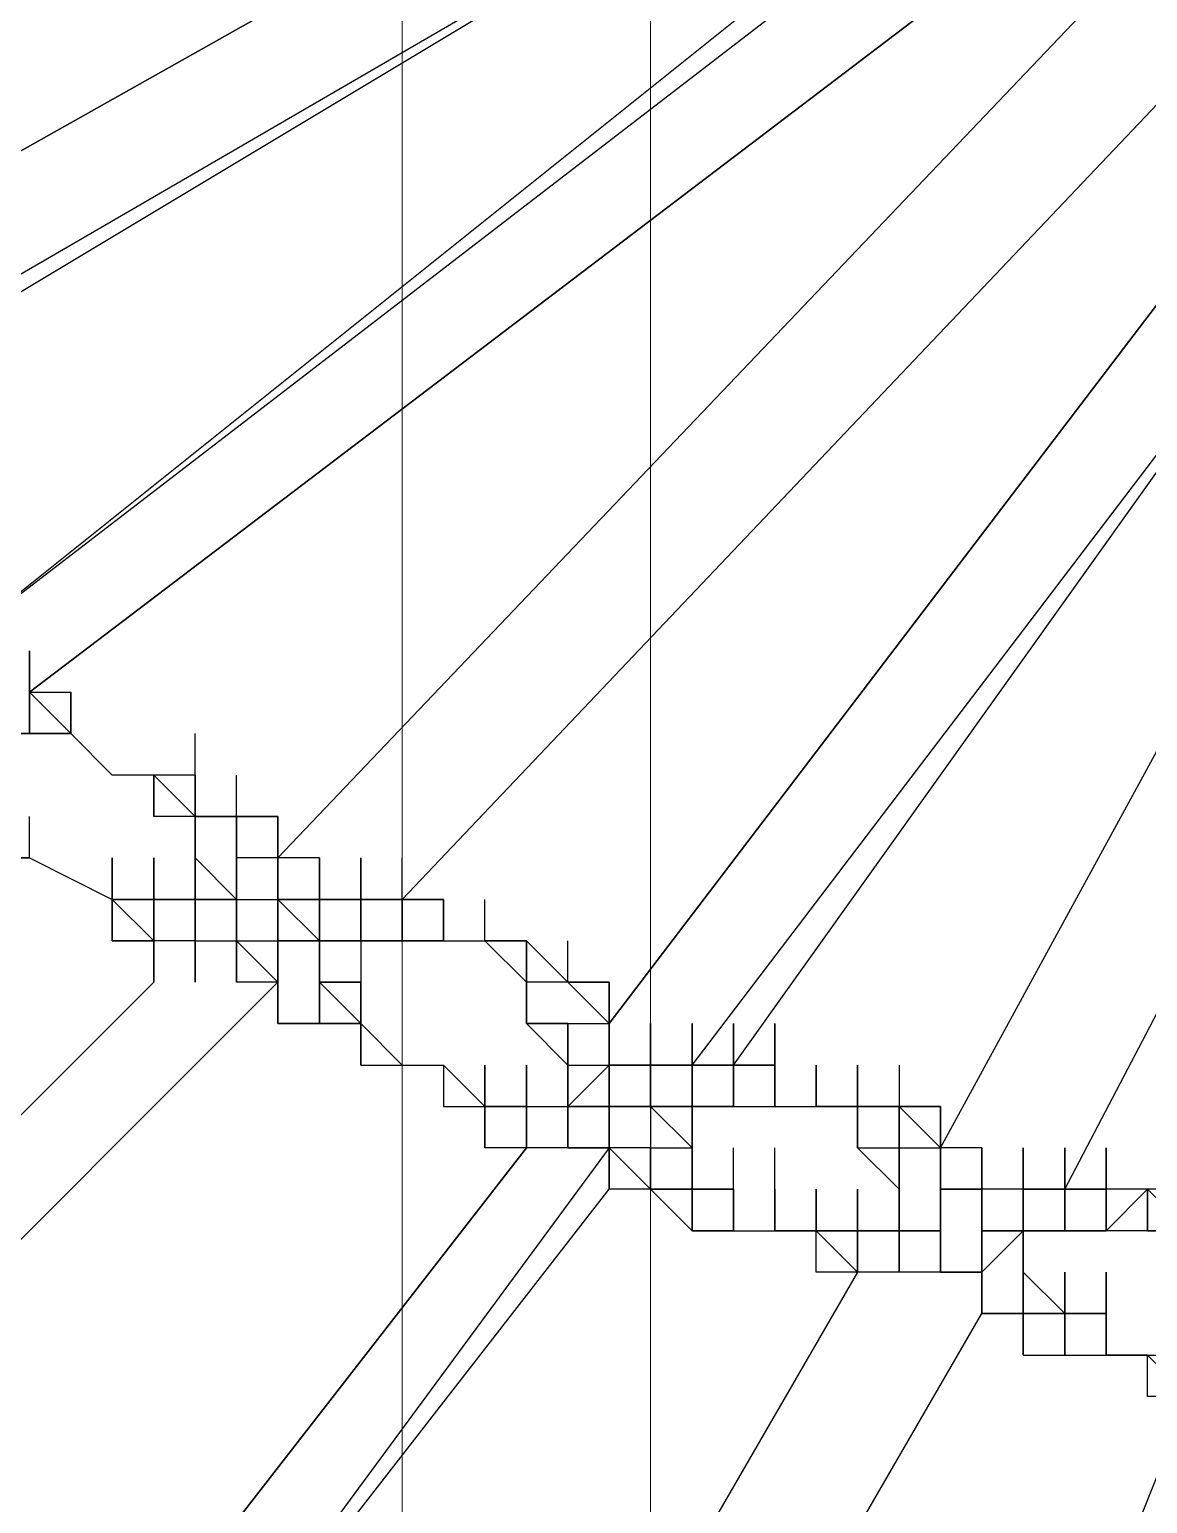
# Model space of a CAD drawing. Header units: inches. Extents: x 3324238 to 135265466, y -1036581 to 20094598.
# Drawn here: x 3353767.472 to 3353769.647, y -519273.956 to -519271.089 of the extents above; entities that cross this region are included whole.
import ezdxf

# ---------------------------------------------------------------- set-up
doc = ezdxf.new("R2010")
doc.units = ezdxf.units.IN
doc.header["$MEASUREMENT"] = 0
doc.layers.add('PDF_Geometry', color=7, linetype='Continuous')

msp = doc.modelspace()

# ---------------------------------------------------------------- linework, layer by layer
at = {"layer": 'PDF_Geometry', "color": 32, "lineweight": 13, "true_color": 0xdd6e00}
msp.add_lwpolyline([(3353774.1591, -519269.1555, 0.996627), (3353768.1968, -519269.1555), (3353768.1968, -519332.0817)], format="xyb", dxfattribs=at)
msp.add_lwpolyline([(3353768.6802, -519269.1555), (3353768.6802, -519332.0817)], dxfattribs=at)
at = {"layer": 'PDF_Geometry', "lineweight": 25}
for points in [[(3353766.8271, -519272.056), (3353766.8271, -519271.9755), (3353769.2443, -519270.5252), (3353769.2443, -519270.4446), (3353769.2443, -519270.5252), (3353769.2443, -519270.4446), (3353769.2443, -519270.5252), (3353769.2443, -519270.4446), (3353769.1637, -519270.4446), (3353769.1637, -519270.364), (3353769.1637, -519270.2835), (3353769.1637, -519270.364), (3353769.1637, -519270.2835), (3353769.1637, -519270.364), (3353769.1637, -519270.2835), (3353769.1637, -519270.2029), (3353769.1637, -519270.2835), (3353769.1637, -519270.2029), (3353769.1637, -519270.2835), (3353769.1637, -519270.364), (3353769.1637, -519270.2835), (3353769.1637, -519270.2029)], [(3353769.1637, -519270.364), (3353766.5854, -519271.8143)], [(3353766.5854, -519271.8143), (3353769.1637, -519270.364)], [(3353766.7465, -519271.9755), (3353769.2442, -519270.5252)], [(3353769.4054, -519270.6863), (3353767.3105, -519272.2977), (3353767.23, -519272.2977), (3353767.23, -519272.3783), (3353767.23, -519272.4589), (3353767.23, -519272.5395)], [(3353767.3105, -519272.5395), (3353767.3105, -519272.4589), (3353767.3105, -519272.3783), (3353767.3105, -519272.2977), (3353769.3248, -519270.6863)], [(3353769.486, -519270.7669), (3353769.486, -519270.8475), (3353767.4717, -519272.3783), (3353767.4717, -519272.2977), (3353767.4717, -519272.3783), (3353767.4717, -519272.4589), (3353767.5522, -519272.4589), (3353767.5522, -519272.3783), (3353767.5522, -519272.4589)], [(3353767.4717, -519272.3783), (3353767.4717, -519272.4589), (3353767.4717, -519272.3783), (3353769.486, -519270.8475)], [(3353767.9551, -519272.62), (3353767.9551, -519272.7006), (3353767.9551, -519272.7812), (3353767.9551, -519272.7006), (3353767.9551, -519272.7812), (3353767.9551, -519272.7006), (3353767.9551, -519272.7812), (3353767.9551, -519272.7006), (3353767.9551, -519272.62), (3353767.9551, -519272.7006), (3353767.9551, -519272.62), (3353767.9551, -519272.7006), (3353767.9551, -519272.62), (3353767.9551, -519272.7006), (3353769.5665, -519271.0086)], [(3353769.5665, -519271.0086), (3353767.9551, -519272.7006)], [(3353767.8745, -519272.7006), (3353767.8745, -519272.7812), (3353767.8745, -519272.8617), (3353767.8745, -519272.7812), (3353767.8745, -519272.8617), (3353767.9551, -519272.8617), (3353768.0357, -519272.8617), (3353768.1162, -519272.8617), (3353768.1968, -519272.8617), (3353768.1968, -519272.7812), (3353768.1968, -519272.8617), (3353768.1968, -519272.7812), (3353769.7277, -519271.1698), (3353768.1968, -519272.7812), (3353768.1968, -519272.8617), (3353768.1968, -519272.7812), (3353768.1968, -519272.8617), (3353768.1162, -519272.8617), (3353768.1162, -519272.9423), (3353768.1162, -519273.0229), (3353768.1162, -519273.1035), (3353768.1968, -519273.1035), (3353768.2774, -519273.1035), (3353768.358, -519273.184), (3353768.4385, -519273.184)], [(3353769.8888, -519271.3309), (3353768.5997, -519273.0229), (3353768.5997, -519272.9423), (3353768.5997, -519273.0229), (3353768.5997, -519272.9423), (3353768.5997, -519273.0229), (3353768.5997, -519273.1035), (3353768.5997, -519273.184), (3353768.5997, -519273.2646), (3353768.5997, -519273.3452), (3353768.5997, -519273.2646), (3353768.5997, -519273.184), (3353768.5191, -519273.184), (3353768.5997, -519273.1035), (3353768.5997, -519273.0229), (3353768.5191, -519272.9423), (3353768.5191, -519272.8617)], [(3353768.5997, -519273.0229), (3353769.8888, -519271.3309)], [(3353769.2443, -519273.4258), (3353769.2443, -519273.3452), (3353769.2443, -519273.2646), (3353769.2443, -519273.184), (3353769.2443, -519273.2646), (3353770.2111, -519271.492), (3353770.2111, -519271.4115), (3353770.2111, -519271.3309), (3353770.2917, -519271.3309), (3353770.2917, -519271.4115), (3353770.2917, -519271.492), (3353770.2917, -519271.4115), (3353770.2111, -519271.4115), (3353770.2917, -519271.4115), (3353770.2917, -519271.492), (3353770.2917, -519271.4115), (3353770.2917, -519271.492), (3353770.2917, -519271.4115), (3353770.2917, -519271.492), (3353770.2917, -519271.5726)], [(3353768.5191, -519273.184), (3353768.5191, -519273.2646), (3353768.5191, -519273.184), (3353768.5997, -519273.184), (3353768.5997, -519273.2646), (3353768.5997, -519273.184), (3353768.5997, -519273.1035), (3353768.6802, -519273.1035), (3353768.6802, -519273.0229), (3353768.6802, -519273.1035), (3353768.6802, -519273.0229), (3353768.6802, -519273.1035), (3353768.6802, -519273.184), (3353768.6802, -519273.2646), (3353768.6802, -519273.3452), (3353768.7608, -519273.4258), (3353768.7608, -519273.3452), (3353768.7608, -519273.2646), (3353768.7608, -519273.3452), (3353768.7608, -519273.2646), (3353768.7608, -519273.3452), (3353768.7608, -519273.2646), (3353768.7608, -519273.3452), (3353768.7608, -519273.2646), (3353768.7608, -519273.3452), (3353768.7608, -519273.2646), (3353768.7608, -519273.3452), (3353768.7608, -519273.4258), (3353768.7608, -519273.3452), (3353768.7608, -519273.2646), (3353768.7608, -519273.184), (3353768.8414, -519273.184), (3353768.8414, -519273.1035), (3353770.05, -519271.4115)], [(3353768.8414, -519273.0229), (3353768.8414, -519273.1035), (3353768.8414, -519273.0229), (3353768.8414, -519273.1035), (3353768.8414, -519273.0229), (3353768.8414, -519273.1035), (3353768.7608, -519273.1035), (3353768.7608, -519273.0229), (3353768.7608, -519273.1035), (3353768.7608, -519273.0229), (3353768.7608, -519273.1035), (3353768.7608, -519273.0229), (3353768.7608, -519273.1035), (3353768.7608, -519273.0229), (3353768.7608, -519273.1035), (3353768.7608, -519273.0229), (3353768.7608, -519273.1035), (3353768.7608, -519273.0229), (3353768.7608, -519273.1035), (3353768.7608, -519273.0229), (3353768.7608, -519273.1035), (3353770.05, -519271.4115)], [(3353769.486, -519273.3452), (3353770.3723, -519271.6532)], [(3353767.3105, -519272.4589), (3353767.3105, -519272.5395), (3353767.23, -519272.5395), (3353767.23, -519272.62), (3353767.3105, -519272.62), (3353767.3105, -519272.5395), (3353767.3105, -519272.4589), (3353767.3911, -519272.4589), (3353767.3911, -519272.3783), (3353767.3911, -519272.4589), (3353767.4717, -519272.4589), (3353767.3911, -519272.4589), (3353767.4717, -519272.4589), (3353767.5522, -519272.4589), (3353767.4717, -519272.4589), (3353767.4717, -519272.3783), (3353767.4717, -519272.2977)], [(3353767.7134, -519272.7812), (3353767.7134, -519272.7006), (3353767.7134, -519272.7812), (3353767.7134, -519272.7006), (3353767.7134, -519272.7812), (3353767.794, -519272.7812), (3353767.7134, -519272.7812), (3353767.6328, -519272.7812), (3353767.7134, -519272.7812), (3353767.794, -519272.7812), (3353767.794, -519272.7006), (3353767.794, -519272.62), (3353767.794, -519272.5395), (3353767.7134, -519272.5395), (3353767.6328, -519272.5395), (3353767.5522, -519272.4589), (3353767.5522, -519272.3783), (3353767.5522, -519272.4589), (3353767.5522, -519272.3783), (3353767.5522, -519272.4589), (3353767.4717, -519272.3783), (3353767.5522, -519272.3783), (3353767.5522, -519272.4589), (3353767.5522, -519272.3783)], [(3353767.4717, -519272.3783), (3353767.4717, -519272.4589), (3353767.4717, -519272.3783)], [(3353767.5522, -519272.4589), (3353767.5522, -519272.3783)], [(3353767.5523, -519272.4589), (3353767.5523, -519272.3783)], [(3353767.5523, -519272.4589), (3353767.5523, -519272.3783)], [(3353767.794, -519272.62), (3353767.794, -519272.7006), (3353767.794, -519272.62), (3353767.794, -519272.5395), (3353767.794, -519272.4589)], [(3353767.7134, -519272.5395), (3353767.6328, -519272.5395)], [(3353767.794, -519272.5395), (3353767.794, -519272.62), (3353767.794, -519272.7006), (3353767.794, -519272.62), (3353767.794, -519272.5395), (3353767.794, -519272.62), (3353767.8745, -519272.62), (3353767.8745, -519272.5395)], [(3353767.4717, -519272.7006), (3353767.4717, -519272.62)], [(3353767.8745, -519272.8617), (3353767.8745, -519272.7812), (3353767.8745, -519272.7006), (3353767.8745, -519272.7812), (3353767.8745, -519272.7006), (3353767.8745, -519272.7812), (3353767.8745, -519272.8617), (3353767.8745, -519272.7812), (3353767.8745, -519272.7006), (3353767.8745, -519272.7812), (3353767.8745, -519272.8617), (3353767.8745, -519272.9423), (3353767.8745, -519272.8617), (3353767.8745, -519272.7812), (3353767.8745, -519272.8617), (3353767.8745, -519272.7812), (3353767.9551, -519272.7812), (3353767.9551, -519272.7006), (3353767.9551, -519272.62), (3353767.9551, -519272.7006), (3353767.8745, -519272.7006), (3353767.8745, -519272.7812), (3353767.794, -519272.7812), (3353767.794, -519272.7006)], [(3353767.794, -519272.7006), (3353767.794, -519272.62)], [(3353767.9551, -519272.62), (3353767.8745, -519272.62), (3353767.9551, -519272.62)], [(3353767.9551, -519272.7006), (3353767.9551, -519272.62)], [(3353767.9551, -519272.62), (3353767.9551, -519272.7006), (3353767.9551, -519272.7812), (3353767.9551, -519272.7006), (3353767.9551, -519272.7812), (3353768.0357, -519272.7812), (3353768.0357, -519272.8617), (3353768.0357, -519272.7812), (3353768.0357, -519272.8617), (3353768.0357, -519272.7812), (3353768.0357, -519272.7006), (3353768.0357, -519272.7812), (3353768.0357, -519272.8617), (3353767.9551, -519272.7812), (3353768.0357, -519272.7812), (3353768.0357, -519272.8617), (3353768.0357, -519272.7812), (3353768.0357, -519272.8617)], [(3353767.9551, -519272.7006), (3353767.9551, -519272.62)], [(3353767.9551, -519272.7006), (3353767.9551, -519272.62)], [(3353767.9551, -519272.7006), (3353767.9551, -519272.62)], [(3353767.9551, -519272.7006), (3353767.9551, -519272.62)], [(3353767.4717, -519272.7006), (3353767.6328, -519272.7812)], [(3353768.1162, -519273.1035), (3353768.1162, -519273.0229), (3353768.1162, -519273.1035), (3353768.1162, -519273.0229), (3353768.1162, -519272.9423), (3353768.1162, -519273.0229), (3353768.1162, -519272.9423), (3353768.1162, -519273.0229), (3353768.1162, -519272.9423), (3353768.1162, -519273.0229), (3353768.1162, -519272.9423), (3353768.1162, -519273.0229), (3353768.0357, -519273.0229), (3353767.9551, -519273.0229), (3353767.9551, -519272.9423), (3353767.9551, -519272.8617), (3353767.9551, -519272.9423), (3353767.8745, -519272.8617), (3353767.9551, -519272.8617), (3353767.9551, -519272.9423), (3353767.8745, -519272.9423), (3353767.8745, -519272.8617), (3353767.8745, -519272.7812), (3353767.8745, -519272.7006), (3353767.8745, -519272.7812), (3353767.8745, -519272.7006), (3353767.8745, -519272.7812), (3353767.8745, -519272.7006), (3353767.8745, -519272.7812), (3353767.8745, -519272.7006), (3353767.8745, -519272.7812), (3353767.794, -519272.7812), (3353767.794, -519272.8617), (3353767.7134, -519272.8617), (3353767.7134, -519272.9423), (3353767.7134, -519272.8617), (3353767.7134, -519272.7812), (3353767.7134, -519272.8617)], [(3353767.7134, -519272.7812), (3353767.7134, -519272.7006)], [(3353767.794, -519272.7812), (3353767.794, -519272.7006)], [(3353768.1162, -519272.7812), (3353768.1162, -519272.8617), (3353768.0357, -519272.8617), (3353768.0357, -519272.7812), (3353768.0357, -519272.8617), (3353768.0357, -519272.7812), (3353768.0357, -519272.7006), (3353768.0357, -519272.7812), (3353768.1162, -519272.7812), (3353768.0357, -519272.7812), (3353768.0357, -519272.8617), (3353768.0357, -519272.7812), (3353768.0357, -519272.7006), (3353768.0357, -519272.7812), (3353767.9551, -519272.7812), (3353767.9551, -519272.8617), (3353767.9551, -519272.9423), (3353767.9551, -519272.8617), (3353767.9551, -519272.7812), (3353767.9551, -519272.7006), (3353767.8745, -519272.7006), (3353767.8745, -519272.7812), (3353767.794, -519272.7006), (3353767.8745, -519272.7812), (3353767.794, -519272.7006), (3353767.794, -519272.7812)], [(3353767.794, -519272.8617), (3353767.8745, -519272.8617), (3353767.8745, -519272.7812), (3353767.8745, -519272.8617), (3353767.8745, -519272.7812), (3353767.8745, -519272.7006), (3353767.8745, -519272.7812), (3353767.8745, -519272.7006)], [(3353767.8745, -519272.8617), (3353767.8745, -519272.7812), (3353767.8745, -519272.7006)], [(3353767.8745, -519272.7812), (3353767.8745, -519272.7006)], [(3353767.8745, -519272.7812), (3353767.8745, -519272.7006)], [(3353767.8746, -519272.7812), (3353767.8746, -519272.7006)], [(3353767.8746, -519272.7812), (3353767.8746, -519272.7006)], [(3353768.0357, -519272.7006), (3353767.9551, -519272.7006)], [(3353767.9551, -519272.8617), (3353767.9551, -519272.7812), (3353767.9551, -519272.7006)], [(3353767.9551, -519272.7006), (3353767.9551, -519272.7812)], [(3353767.9551, -519272.7812), (3353767.9551, -519272.7006)], [(3353767.9551, -519272.7812), (3353767.9551, -519272.7006)], [(3353767.9551, -519272.7812), (3353767.9551, -519272.7006)], [(3353767.9551, -519272.7812), (3353767.9551, -519272.7006)], [(3353768.1162, -519272.7812), (3353768.1162, -519272.7006)], [(3353768.1162, -519272.7812), (3353768.1162, -519272.7006)], [(3353768.1162, -519272.7812), (3353768.1162, -519272.7006)], [(3353768.1162, -519272.7812), (3353768.1162, -519272.7006)], [(3353768.1162, -519272.7812), (3353768.1162, -519272.7006)], [(3353768.1162, -519272.7812), (3353768.1162, -519272.7006)], [(3353768.1162, -519272.7812), (3353768.1162, -519272.7006)], [(3353768.1162, -519272.7812), (3353768.1162, -519272.7006)], [(3353768.1162, -519272.7812), (3353768.1162, -519272.7006)], [(3353768.1163, -519272.7812), (3353768.1163, -519272.7006)], [(3353768.1968, -519272.7812), (3353768.1968, -519272.7006)], [(3353768.1968, -519272.7812), (3353768.1968, -519272.7006)], [(3353768.1968, -519272.7812), (3353768.1968, -519272.7006)], [(3353768.1968, -519272.7812), (3353768.1968, -519272.7006)], [(3353768.1968, -519272.7812), (3353768.1968, -519272.7006)], [(3353768.1968, -519272.7812), (3353768.1968, -519272.7006)], [(3353768.1968, -519272.7812), (3353768.1968, -519272.7006)], [(3353767.6328, -519272.7812), (3353767.6328, -519272.8617), (3353767.6328, -519272.7812)], [(3353767.7134, -519272.8617), (3353767.7134, -519272.7812)], [(3353767.8745, -519272.7812), (3353767.794, -519272.7812), (3353767.8745, -519272.7812)], [(3353767.8745, -519272.8618), (3353767.8745, -519272.7812)], [(3353767.8745, -519272.9423), (3353767.8745, -519272.8617), (3353767.8745, -519272.7812)], [(3353767.9551, -519272.8617), (3353767.9551, -519272.7812)], [(3353767.9551, -519272.8617), (3353767.9551, -519272.7812)], [(3353768.0357, -519272.8618), (3353768.0357, -519272.7812)], [(3353768.0357, -519272.9423), (3353768.0357, -519272.8618), (3353768.0357, -519272.7812)], [(3353768.0357, -519272.9423), (3353768.0357, -519272.8618), (3353768.0357, -519272.7812)], [(3353768.1162, -519272.8617), (3353768.0357, -519272.8617), (3353768.0357, -519272.7812), (3353768.0357, -519272.8617), (3353768.0357, -519272.9423)], [(3353768.0357, -519272.8618), (3353768.0357, -519272.7812)], [(3353768.0357, -519272.8617), (3353768.0357, -519272.7812)], [(3353768.1968, -519272.8617), (3353768.1968, -519272.7812), (3353768.1162, -519272.7812)], [(3353768.1162, -519272.8617), (3353768.1162, -519272.7812)], [(3353768.1968, -519272.7812), (3353768.1162, -519272.7812), (3353768.1968, -519272.7812)], [(3353768.1162, -519272.8617), (3353768.1162, -519272.7812)], [(3353768.1968, -519272.7812), (3353768.1163, -519272.7812)], [(3353768.1968, -519272.8617), (3353768.1968, -519272.7812)], [(3353768.2774, -519272.7812), (3353768.1968, -519272.7812), (3353768.2774, -519272.7812)], [(3353768.1968, -519272.7812), (3353768.1968, -519272.8617)], [(3353768.1968, -519272.8618), (3353768.1968, -519272.7812)], [(3353768.1968, -519272.7812), (3353768.1968, -519272.8617), (3353768.2774, -519272.8617)], [(3353768.2774, -519272.8617), (3353768.1968, -519272.8617), (3353768.1968, -519272.7812)], [(3353768.1968, -519272.8618), (3353768.1968, -519272.7812)], [(3353768.2774, -519272.7812), (3353768.2774, -519272.8617)], [(3353768.2774, -519272.8617), (3353768.2774, -519272.7812)], [(3353768.2774, -519272.8618), (3353768.2774, -519272.7812)], [(3353768.358, -519272.8617), (3353768.358, -519272.7812)], [(3353766.3437, -519274.2315), (3353766.3437, -519274.312), (3353766.4242, -519274.312), (3353766.4242, -519274.3926), (3353766.5048, -519274.3926), (3353766.5048, -519274.312), (3353766.5048, -519274.3926), (3353766.5048, -519274.312), (3353766.5048, -519274.3926), (3353767.9551, -519272.9423), (3353767.9551, -519272.8617), (3353767.9551, -519272.9423)], [(3353767.7134, -519272.8617), (3353767.6328, -519272.8617), (3353767.7134, -519272.8617)], [(3353767.794, -519272.9423), (3353767.794, -519272.8617)], [(3353767.794, -519272.9423), (3353767.794, -519272.8617)], [(3353767.794, -519272.8618), (3353767.794, -519272.9423)], [(3353767.8745, -519272.9423), (3353767.8745, -519272.8618)], [(3353767.9551, -519272.8617), (3353767.9551, -519272.9423), (3353767.9551, -519272.8617)], [(3353767.9551, -519273.0229), (3353767.9551, -519272.9423), (3353767.9551, -519273.0229), (3353768.0357, -519273.0229), (3353768.0357, -519272.9423), (3353768.0357, -519273.0229), (3353768.0357, -519272.9423), (3353768.1162, -519272.9423), (3353768.0357, -519272.9423), (3353768.0357, -519272.8617), (3353768.0357, -519272.9423), (3353768.0357, -519272.8617), (3353767.9551, -519272.8617), (3353767.9551, -519272.9423), (3353767.9551, -519272.8617), (3353767.9551, -519272.9423), (3353767.9551, -519272.8617), (3353767.9551, -519272.9423), (3353767.9551, -519272.8617), (3353767.9551, -519272.9423), (3353767.9551, -519272.8617)], [(3353767.9551, -519272.9423), (3353767.9551, -519272.8617)], [(3353767.9551, -519272.9423), (3353767.9551, -519272.8617)], [(3353767.9551, -519272.9423), (3353767.9551, -519272.8618)], [(3353768.0357, -519272.8617), (3353768.1162, -519272.8617), (3353768.0357, -519272.8617)], [(3353768.1968, -519272.8617), (3353768.2774, -519272.8617)], [(3353768.2774, -519272.8618), (3353768.358, -519272.8618)], [(3353768.4385, -519272.9423), (3353768.358, -519272.8618)], [(3353768.4385, -519273.1035), (3353768.4385, -519273.184), (3353768.4385, -519273.1035), (3353768.4385, -519273.184), (3353768.5191, -519273.184), (3353768.5191, -519273.1035), (3353768.5191, -519273.184), (3353768.5191, -519273.1035), (3353768.5191, -519273.184), (3353768.5191, -519273.1035), (3353768.5191, -519273.184), (3353768.5191, -519273.1035), (3353768.5191, -519273.0229), (3353768.5191, -519273.1035), (3353768.4385, -519273.0229), (3353768.4385, -519272.9423), (3353768.4385, -519272.8617), (3353768.4385, -519272.9423), (3353768.4385, -519273.0229), (3353768.5191, -519273.0229), (3353768.5997, -519273.0229), (3353768.5997, -519272.9423)], [(3353768.5191, -519273.0229), (3353768.4385, -519273.0229), (3353768.4385, -519272.9423), (3353768.4385, -519272.8617), (3353768.4385, -519272.9423)], [(3353768.4385, -519272.9423), (3353768.4385, -519272.8617)], [(3353768.4385, -519272.9423), (3353768.4385, -519272.8617)], [(3353768.4385, -519272.9423), (3353768.4385, -519272.8618)], [(3353768.4385, -519272.9423), (3353768.4385, -519272.8618)], [(3353768.4385, -519272.9423), (3353768.4385, -519272.8618)], [(3353766.5048, -519274.3926), (3353767.9551, -519272.9423)], [(3353767.9551, -519273.0229), (3353767.9551, -519272.9423)], [(3353767.9551, -519273.0229), (3353767.9551, -519272.9423)], [(3353768.0357, -519273.0229), (3353768.0357, -519272.9423)], [(3353768.0357, -519273.0229), (3353768.0357, -519272.9423)], [(3353768.0357, -519273.0229), (3353768.0357, -519272.9423)], [(3353768.0357, -519273.0229), (3353768.0357, -519272.9423)], [(3353768.0357, -519273.0229), (3353768.0357, -519272.9423)], [(3353768.4385, -519272.9423), (3353768.4385, -519273.0229), (3353768.4385, -519272.9423)], [(3353768.5997, -519273.0229), (3353768.5997, -519272.9423)], [(3353768.5997, -519273.0229), (3353768.5997, -519272.9423)], [(3353768.5997, -519273.0229), (3353768.5997, -519272.9423)], [(3353768.5997, -519272.9423), (3353768.5997, -519273.0229), (3353768.5997, -519272.9423)], [(3353768.5997, -519273.0229), (3353768.5997, -519272.9423)], [(3353768.5997, -519273.0229), (3353768.5997, -519272.9423)], [(3353768.6802, -519273.3452), (3353768.6802, -519273.2646), (3353768.6802, -519273.3452), (3353768.5997, -519273.3452), (3353768.5997, -519273.2646), (3353768.6802, -519273.3452), (3353768.6802, -519273.2646), (3353768.6802, -519273.3452), (3353768.6802, -519273.2646), (3353768.5997, -519273.2646), (3353768.5191, -519273.2646), (3353768.5191, -519273.184), (3353768.5191, -519273.1035), (3353768.5191, -519273.0229), (3353768.5191, -519273.1035), (3353768.5191, -519273.184), (3353768.5191, -519273.2646), (3353768.5997, -519273.2646), (3353768.5997, -519273.184), (3353768.5997, -519273.2646), (3353768.5997, -519273.184), (3353768.5191, -519273.184), (3353768.5191, -519273.1035), (3353768.5191, -519273.184), (3353768.5191, -519273.1035), (3353768.5191, -519273.184), (3353768.5191, -519273.1035), (3353768.5191, -519273.0229), (3353768.5191, -519273.1035), (3353768.5191, -519273.0229), (3353768.5191, -519273.1035), (3353768.5191, -519273.0229), (3353768.5191, -519273.1035), (3353768.5191, -519273.0229), (3353768.5191, -519273.1035), (3353768.5191, -519273.0229), (3353768.5191, -519273.1035), (3353768.5997, -519273.1035), (3353768.5997, -519273.0229), (3353768.5997, -519273.1035), (3353768.5997, -519273.184), (3353768.5997, -519273.1035), (3353768.5997, -519273.184), (3353768.5997, -519273.2646), (3353767.4717, -519274.7955)], [(3353767.9551, -519273.0229), (3353768.0357, -519273.0229), (3353767.9551, -519273.0229)], [(3353767.9551, -519273.0229), (3353768.0357, -519273.0229)], [(3353768.0357, -519273.0229), (3353768.1162, -519273.0229), (3353768.1968, -519273.1035)], [(3353768.1163, -519273.0229), (3353768.0357, -519273.0229)], [(3353768.5191, -519273.2646), (3353768.5191, -519273.184), (3353768.5191, -519273.1035), (3353768.5191, -519273.0229)], [(3353768.5191, -519273.184), (3353768.5191, -519273.1035), (3353768.5191, -519273.0229)], [(3353768.5997, -519273.1035), (3353768.5997, -519273.0229)], [(3353768.6802, -519273.0229), (3353768.6802, -519273.1035), (3353768.6802, -519273.0229), (3353768.6802, -519273.1035), (3353768.6802, -519273.0229), (3353768.6802, -519273.1035), (3353768.6802, -519273.0229), (3353768.6802, -519273.1035), (3353768.5997, -519273.1035), (3353768.5997, -519273.0229)], [(3353768.7608, -519273.0229), (3353768.7608, -519273.1035), (3353768.7608, -519273.184), (3353768.7608, -519273.1035), (3353768.7608, -519273.184), (3353768.6802, -519273.184), (3353768.6802, -519273.1035), (3353768.6802, -519273.0229), (3353768.6802, -519273.1035), (3353768.6802, -519273.184), (3353768.6802, -519273.1035), (3353768.6802, -519273.184), (3353768.6802, -519273.1035), (3353768.6802, -519273.184), (3353768.6802, -519273.1035), (3353768.6802, -519273.0229), (3353768.6802, -519273.1035), (3353768.6802, -519273.184), (3353768.6802, -519273.1035), (3353768.6802, -519273.184), (3353768.5997, -519273.184), (3353768.5997, -519273.2646), (3353768.5997, -519273.184), (3353768.5997, -519273.2646), (3353768.5997, -519273.184), (3353768.5997, -519273.2646), (3353768.5997, -519273.184), (3353768.6802, -519273.184), (3353768.6802, -519273.1035)], [(3353768.5997, -519273.1035), (3353768.5997, -519273.0229)], [(3353768.5997, -519273.1035), (3353768.5997, -519273.0229)], [(3353768.7608, -519273.3452), (3353768.7608, -519273.2646), (3353768.7608, -519273.3452), (3353768.7608, -519273.2646), (3353768.7608, -519273.3452), (3353768.6802, -519273.3452), (3353768.6802, -519273.2646), (3353768.7608, -519273.2646), (3353768.7608, -519273.184), (3353768.7608, -519273.1035), (3353768.7608, -519273.184), (3353768.7608, -519273.1035), (3353768.8414, -519273.1035), (3353768.922, -519273.1035), (3353768.922, -519273.0229), (3353768.922, -519273.1035), (3353768.922, -519273.184), (3353769.0025, -519273.184), (3353769.0831, -519273.184), (3353769.0831, -519273.2646), (3353769.1637, -519273.2646), (3353769.1637, -519273.3452), (3353769.1637, -519273.4258), (3353769.2443, -519273.4258), (3353769.2443, -519273.3452), (3353769.3248, -519273.3452), (3353769.3248, -519273.4258), (3353769.3248, -519273.3452), (3353769.3248, -519273.4258), (3353769.4054, -519273.4258), (3353769.4054, -519273.3452), (3353769.3248, -519273.3452), (3353769.3248, -519273.2646), (3353769.3248, -519273.3452), (3353769.3248, -519273.4258), (3353769.3248, -519273.5063), (3353769.3248, -519273.5869), (3353769.3248, -519273.5063), (3353769.3248, -519273.4257)], [(3353768.922, -519273.1035), (3353768.922, -519273.184), (3353768.922, -519273.1035), (3353768.922, -519273.184), (3353768.922, -519273.1035), (3353768.8414, -519273.1035), (3353768.8414, -519273.184), (3353768.922, -519273.184), (3353768.922, -519273.1035), (3353768.8414, -519273.1035), (3353768.7608, -519273.1035), (3353768.7608, -519273.0229)], [(3353768.7608, -519273.1035), (3353768.7608, -519273.0229)], [(3353768.358, -519273.184), (3353768.4385, -519273.184), (3353768.4385, -519273.2646), (3353768.4385, -519273.184), (3353768.358, -519273.184), (3353768.358, -519273.1035), (3353768.358, -519273.184), (3353768.358, -519273.1035), (3353768.358, -519273.184), (3353768.358, -519273.1035)], [(3353768.358, -519273.184), (3353768.358, -519273.1035)], [(3353768.358, -519273.184), (3353768.358, -519273.1035)], [(3353768.358, -519273.184), (3353768.358, -519273.1035)], [(3353768.5191, -519273.184), (3353768.5191, -519273.1035)], [(3353768.5191, -519273.1035), (3353768.5191, -519273.184)], [(3353768.5997, -519273.184), (3353768.5997, -519273.1035)], [(3353768.6802, -519273.1035), (3353768.6802, -519273.184), (3353768.6802, -519273.1035), (3353768.6802, -519273.184), (3353768.6802, -519273.1035), (3353768.5997, -519273.1035), (3353768.5997, -519273.184), (3353768.5997, -519273.2646), (3353768.5997, -519273.184), (3353768.5997, -519273.2646), (3353768.5997, -519273.184)], [(3353768.5997, -519273.1035), (3353768.6802, -519273.1035), (3353768.5997, -519273.1035)], [(3353768.5997, -519273.184), (3353768.5997, -519273.1035)], [(3353768.5997, -519273.184), (3353768.5997, -519273.1035)], [(3353768.6802, -519273.184), (3353768.6802, -519273.1035)], [(3353768.6802, -519273.184), (3353768.6802, -519273.1035), (3353768.6802, -519273.184)], [(3353768.6802, -519273.184), (3353768.6802, -519273.1035)], [(3353768.6802, -519273.184), (3353768.6802, -519273.1035)], [(3353768.6802, -519273.1035), (3353768.7608, -519273.1035), (3353768.6802, -519273.1035)], [(3353768.6803, -519273.184), (3353768.6803, -519273.1035)], [(3353768.6803, -519273.184), (3353768.6803, -519273.1035)], [(3353768.7608, -519273.184), (3353768.7608, -519273.1035)], [(3353768.7608, -519273.184), (3353768.7608, -519273.1035)], [(3353768.7608, -519273.184), (3353768.7608, -519273.1035)], [(3353768.8414, -519273.184), (3353768.8414, -519273.1035)], [(3353769.2443, -519273.5063), (3353769.1637, -519273.5063), (3353769.1637, -519273.4258), (3353769.1637, -519273.3452), (3353769.0831, -519273.2646), (3353769.0831, -519273.184), (3353769.0025, -519273.184), (3353769.0025, -519273.1035), (3353769.0025, -519273.184)], [(3353769.1637, -519273.1035), (3353769.1637, -519273.184), (3353769.1637, -519273.2646), (3353769.2443, -519273.2646), (3353769.1637, -519273.184), (3353769.0831, -519273.184), (3353769.1637, -519273.184), (3353769.1637, -519273.2646), (3353769.1637, -519273.3452), (3353769.1637, -519273.4258), (3353769.2443, -519273.4258), (3353769.2443, -519273.3452)], [(3353769.0831, -519273.184), (3353769.0831, -519273.1035)], [(3353769.0831, -519273.184), (3353769.0831, -519273.1035)], [(3353769.0831, -519273.184), (3353769.0831, -519273.1035)], [(3353769.0831, -519273.184), (3353769.0831, -519273.1035)], [(3353767.3911, -519274.7955), (3353767.3911, -519274.7149), (3353767.3105, -519274.7149), (3353767.3105, -519274.6343), (3353767.3105, -519274.7149), (3353768.4385, -519273.2646), (3353768.4385, -519273.184), (3353768.4385, -519273.2646), (3353767.3105, -519274.7149), (3353767.3105, -519274.6343)], [(3353768.4385, -519273.184), (3353768.4385, -519273.2646), (3353768.358, -519273.2646)], [(3353768.4385, -519273.2646), (3353768.4385, -519273.184)], [(3353768.5191, -519273.2646), (3353768.4385, -519273.2646), (3353768.4385, -519273.184), (3353768.4385, -519273.2646), (3353768.4385, -519273.184)], [(3353768.4385, -519273.184), (3353768.5191, -519273.184)], [(3353768.5997, -519273.2646), (3353768.5997, -519273.184), (3353768.5997, -519273.2646)], [(3353768.5997, -519273.2646), (3353768.5997, -519273.184)], [(3353768.6802, -519273.184), (3353768.7608, -519273.184)], [(3353768.6802, -519273.184), (3353768.7608, -519273.184)], [(3353768.8414, -519273.184), (3353768.7608, -519273.184), (3353768.8414, -519273.184)], [(3353769.0025, -519273.184), (3353769.0831, -519273.184), (3353769.0025, -519273.184)], [(3353769.0831, -519273.184), (3353769.0025, -519273.184)], [(3353769.0831, -519273.2646), (3353769.0831, -519273.184), (3353769.0831, -519273.2646)], [(3353769.1637, -519273.184), (3353769.2443, -519273.184), (3353769.1637, -519273.184)], [(3353769.4054, -519273.6675), (3353769.4054, -519273.5869), (3353769.4054, -519273.5063), (3353769.4054, -519273.5869), (3353769.4054, -519273.5063), (3353769.4054, -519273.4258), (3353769.3248, -519273.5063), (3353769.3248, -519273.5869), (3353769.3248, -519273.5063), (3353769.3248, -519273.5869), (3353769.4054, -519273.5869), (3353769.4054, -519273.5063), (3353769.4054, -519273.5869), (3353769.4054, -519273.6675), (3353769.4054, -519273.5869), (3353769.4054, -519273.5063), (3353769.4054, -519273.4258), (3353769.3248, -519273.4258), (3353769.3248, -519273.3452), (3353769.3248, -519273.4258), (3353769.3248, -519273.3452), (3353769.3248, -519273.2646), (3353769.3248, -519273.3452), (3353769.3248, -519273.2646), (3353769.2443, -519273.2646), (3353769.2443, -519273.184), (3353769.2443, -519273.2646), (3353769.2443, -519273.3452), (3353769.2443, -519273.4258), (3353769.2443, -519273.5063), (3353769.3248, -519273.5063), (3353769.3248, -519273.4258), (3353769.3248, -519273.5063), (3353769.3248, -519273.4258), (3353769.3248, -519273.3452), (3353769.3248, -519273.2646), (3353769.3248, -519273.3452), (3353769.3248, -519273.4258), (3353769.3248, -519273.5063), (3353769.3248, -519273.4258), (3353769.3248, -519273.5063), (3353769.3248, -519273.5869), (3353769.3248, -519273.5063), (3353769.3248, -519273.4258), (3353769.3248, -519273.3452), (3353769.2443, -519273.3452), (3353769.2443, -519273.4258), (3353769.2443, -519273.5063), (3353769.2443, -519273.4258), (3353769.1637, -519273.4258), (3353769.1637, -519273.3452), (3353769.1637, -519273.4258), (3353769.1637, -519273.3452), (3353769.1637, -519273.4258), (3353769.1637, -519273.3452), (3353769.1637, -519273.4258), (3353769.1637, -519273.3452), (3353769.1637, -519273.4258), (3353769.1637, -519273.3452), (3353769.1637, -519273.4258), (3353769.1637, -519273.3452), (3353769.1637, -519273.2646)], [(3353769.1637, -519273.2646), (3353769.1637, -519273.184)], [(3353769.2442, -519273.2646), (3353769.2442, -519273.184)], [(3353769.2443, -519273.2646), (3353769.2443, -519273.3452), (3353769.2443, -519273.4258), (3353769.2443, -519273.3452), (3353769.2443, -519273.2646), (3353769.2443, -519273.184), (3353769.2443, -519273.2646), (3353769.2443, -519273.3452), (3353769.2443, -519273.4258), (3353769.2443, -519273.3452), (3353769.2443, -519273.2646)], [(3353768.7608, -519273.3452), (3353768.7608, -519273.2646)], [(3353768.7608, -519273.2646), (3353768.7608, -519273.3452), (3353768.8414, -519273.3452)], [(3353768.7608, -519273.3452), (3353768.7608, -519273.2646)], [(3353768.8414, -519273.3452), (3353768.8414, -519273.2646)], [(3353768.8414, -519273.3452), (3353768.8414, -519273.2646)], [(3353768.922, -519273.3452), (3353768.922, -519273.2646)], [(3353769.0831, -519273.2646), (3353769.1637, -519273.2646), (3353769.1637, -519273.3452), (3353769.1637, -519273.2646)], [(3353769.1637, -519273.3452), (3353769.1637, -519273.2646)], [(3353769.1637, -519273.4258), (3353769.1637, -519273.3452), (3353769.1637, -519273.2646)], [(3353769.1637, -519273.3452), (3353769.1637, -519273.2646)], [(3353769.1637, -519273.3452), (3353769.1637, -519273.2646)], [(3353769.3248, -519273.3452), (3353769.3248, -519273.2646), (3353769.3248, -519273.3452), (3353769.3248, -519273.2646), (3353769.3248, -519273.3452), (3353769.3248, -519273.2646), (3353769.3248, -519273.3452), (3353769.3248, -519273.4258), (3353769.3248, -519273.3452), (3353769.3248, -519273.4258), (3353769.4054, -519273.4258), (3353769.4054, -519273.3452), (3353769.4054, -519273.4258), (3353769.4054, -519273.3452), (3353769.4054, -519273.4258), (3353769.4054, -519273.5063), (3353769.4054, -519273.4258), (3353769.4054, -519273.5063), (3353769.4054, -519273.5869), (3353769.3248, -519273.5869), (3353769.3248, -519273.5063), (3353769.3248, -519273.5869)], [(3353769.3248, -519273.3452), (3353769.3248, -519273.2646)], [(3353769.3248, -519273.3452), (3353769.3248, -519273.2646)], [(3353769.486, -519273.3452), (3353769.5665, -519273.3452), (3353769.5665, -519273.4258), (3353769.5665, -519273.3452), (3353769.5665, -519273.2646), (3353769.5665, -519273.3452), (3353769.486, -519273.3452), (3353769.486, -519273.2646), (3353769.486, -519273.3452), (3353769.486, -519273.2646), (3353769.486, -519273.3452), (3353769.486, -519273.4258), (3353769.4054, -519273.4258), (3353769.4054, -519273.3452), (3353769.4054, -519273.4258), (3353769.3248, -519273.4258), (3353769.3248, -519273.5063), (3353769.3248, -519273.4258), (3353769.4054, -519273.4258), (3353769.486, -519273.4258), (3353769.486, -519273.3452), (3353769.486, -519273.2646), (3353769.486, -519273.3452), (3353769.486, -519273.2646), (3353769.486, -519273.3452), (3353769.486, -519273.4258), (3353769.5665, -519273.4258), (3353769.5665, -519273.3452), (3353769.5665, -519273.4258), (3353769.5665, -519273.3452), (3353769.5665, -519273.4258), (3353769.486, -519273.4258), (3353769.486, -519273.3452), (3353769.4054, -519273.3452), (3353769.4054, -519273.2646), (3353769.4054, -519273.3452), (3353769.4054, -519273.2646), (3353769.4054, -519273.3452), (3353769.4054, -519273.4258), (3353769.4054, -519273.3452), (3353769.4054, -519273.4258), (3353769.4054, -519273.3452), (3353769.4054, -519273.4258), (3353769.4054, -519273.3452), (3353769.4054, -519273.4258), (3353769.4054, -519273.3452), (3353769.4054, -519273.4258), (3353769.4054, -519273.3452), (3353769.4054, -519273.4258), (3353769.4054, -519273.3452), (3353769.4054, -519273.4258), (3353769.4054, -519273.3452), (3353769.486, -519273.3452), (3353769.486, -519273.2646)], [(3353769.3248, -519273.3452), (3353769.3248, -519273.2646)], [(3353769.4054, -519273.3452), (3353769.4054, -519273.2646)], [(3353769.486, -519273.2646), (3353769.486, -519273.3452), (3353769.486, -519273.2646)], [(3353769.486, -519273.3452), (3353769.486, -519273.2646)], [(3353769.486, -519273.3452), (3353769.486, -519273.2646)], [(3353767.4717, -519274.7955), (3353768.5997, -519273.3452)], [(3353768.7608, -519273.4258), (3353768.8414, -519273.4258), (3353768.8414, -519273.3452)], [(3353768.8414, -519273.3452), (3353768.8414, -519273.4258), (3353768.8414, -519273.3452)], [(3353768.8414, -519273.4258), (3353768.8414, -519273.3452)], [(3353768.8414, -519273.3452), (3353768.8414, -519273.4257)], [(3353768.922, -519273.4258), (3353769.0025, -519273.4258), (3353769.0831, -519273.4258), (3353769.0025, -519273.4258), (3353769.0025, -519273.3452), (3353769.0025, -519273.4258), (3353769.0831, -519273.4258)], [(3353769.2443, -519273.4258), (3353769.2443, -519273.5063), (3353769.2443, -519273.4258), (3353769.2443, -519273.3452), (3353769.2443, -519273.4258), (3353769.2443, -519273.5063), (3353769.2443, -519273.4258), (3353769.1637, -519273.4258), (3353769.1637, -519273.5063), (3353769.1637, -519273.4258), (3353769.1637, -519273.5063), (3353769.0831, -519273.5063), (3353769.0831, -519273.4258), (3353769.0831, -519273.3452), (3353769.0831, -519273.4258), (3353769.0831, -519273.3452), (3353769.0831, -519273.4258), (3353769.0025, -519273.4258), (3353769.0025, -519273.3452)], [(3353769.0025, -519273.4258), (3353769.0025, -519273.3452)], [(3353769.0025, -519273.4258), (3353769.0025, -519273.3452)], [(3353769.0831, -519273.4258), (3353769.0831, -519273.3452)], [(3353769.0831, -519273.4258), (3353769.0831, -519273.3452)], [(3353769.0831, -519273.4258), (3353769.0831, -519273.3452)], [(3353769.0831, -519273.4257), (3353769.0831, -519273.3452)], [(3353769.1637, -519273.4258), (3353769.1637, -519273.3452)], [(3353769.1637, -519273.4258), (3353769.1637, -519273.3452)], [(3353769.1637, -519273.4258), (3353769.1637, -519273.3452)], [(3353769.1637, -519273.4258), (3353769.1637, -519273.3452)], [(3353769.2442, -519273.4258), (3353769.2442, -519273.3452)], [(3353769.3248, -519273.5063), (3353769.2443, -519273.5063), (3353769.2443, -519273.4258), (3353769.2443, -519273.3452), (3353769.2443, -519273.4258), (3353769.2443, -519273.5063), (3353769.2443, -519273.4258), (3353769.2443, -519273.5063), (3353769.2443, -519273.4257), (3353769.2443, -519273.3452)], [(3353769.2443, -519273.4258), (3353769.2443, -519273.3452)], [(3353769.4054, -519273.3452), (3353769.3248, -519273.3452), (3353769.3248, -519273.4258)], [(3353769.3248, -519273.4257), (3353769.3248, -519273.3452)], [(3353769.4859, -519273.3452), (3353769.4054, -519273.3452)], [(3353769.4054, -519273.4258), (3353769.4054, -519273.3452)], [(3353769.4054, -519273.4257), (3353769.4054, -519273.3452)], [(3353769.4054, -519273.4257), (3353769.4054, -519273.3452)], [(3353769.4054, -519273.4257), (3353769.4054, -519273.3452)], [(3353769.4054, -519273.4258), (3353769.4054, -519273.3452)], [(3353769.5665, -519273.3452), (3353769.486, -519273.3452), (3353769.5665, -519273.3452)], [(3353768.8414, -519273.4257), (3353768.922, -519273.4257)], [(3353768.922, -519273.4258), (3353769.0025, -519273.4258), (3353768.922, -519273.4258)], [(3353769.0831, -519273.5063), (3353769.0831, -519273.4257)], [(3353769.0831, -519273.5063), (3353769.0831, -519273.4258)], [(3353769.0831, -519273.5063), (3353769.0831, -519273.4258)], [(3353769.0831, -519273.5063), (3353769.0831, -519273.4258)], [(3353769.0831, -519273.5063), (3353769.0831, -519273.4258)], [(3353769.1637, -519273.5063), (3353769.1637, -519273.4257)], [(3353769.1637, -519273.4258), (3353769.1637, -519273.5063)], [(3353769.1637, -519273.5063), (3353769.1637, -519273.4258)], [(3353769.1637, -519273.5063), (3353769.1637, -519273.4258)], [(3353769.2443, -519273.5063), (3353769.2443, -519273.4258)], [(3353769.3248, -519273.5063), (3353769.3248, -519273.4258)], [(3353769.3248, -519273.5063), (3353769.3248, -519273.4258)], [(3353769.6471, -519273.4258), (3353769.5665, -519273.4258)], [(3353769.0831, -519273.5063), (3353768.1968, -519275.0372)], [(3353769.1637, -519273.5063), (3353769.0831, -519273.5063)], [(3353769.2442, -519273.5063), (3353769.1637, -519273.5063)], [(3353769.4054, -519273.5869), (3353769.4054, -519273.5063)], [(3353769.4054, -519273.5869), (3353769.4054, -519273.5063)], [(3353769.4054, -519273.5869), (3353769.4054, -519273.5063)], [(3353769.4054, -519273.5869), (3353769.4054, -519273.5063)], [(3353769.4054, -519273.5869), (3353769.4054, -519273.5063)], [(3353769.4054, -519273.5063), (3353769.486, -519273.5869), (3353769.4054, -519273.5869)], [(3353769.486, -519273.5869), (3353769.486, -519273.5063)], [(3353769.486, -519273.5869), (3353769.486, -519273.5063)], [(3353769.486, -519273.5869), (3353769.486, -519273.5063)], [(3353769.486, -519273.5869), (3353769.486, -519273.5063)], [(3353769.486, -519273.5869), (3353769.486, -519273.5063)], [(3353769.486, -519273.5869), (3353769.486, -519273.5063)], [(3353769.486, -519273.5869), (3353769.486, -519273.5063)], [(3353769.5665, -519273.5869), (3353769.5665, -519273.5063)], [(3353769.5665, -519273.5869), (3353769.5665, -519273.5063)], [(3353768.4385, -519275.1177), (3353769.3248, -519273.5869)], [(3353769.4054, -519273.5869), (3353769.3248, -519273.5869), (3353769.4054, -519273.5869)], [(3353769.4054, -519273.5869), (3353769.486, -519273.5869)], [(3353769.486, -519273.5869), (3353769.4054, -519273.5869)], [(3353769.486, -519273.5869), (3353769.486, -519273.6675), (3353769.486, -519273.5869)], [(3353769.486, -519273.5869), (3353769.5665, -519273.5869)], [(3353769.5665, -519273.6675), (3353769.5665, -519273.5869)], [(3353769.5665, -519273.5869), (3353769.5665, -519273.6675)], [(3353769.5665, -519273.6675), (3353769.5665, -519273.5869)], [(3353769.486, -519273.6675), (3353769.5665, -519273.6675), (3353769.6471, -519273.6675), (3353769.7277, -519273.6675), (3353769.7277, -519273.748), (3353769.6471, -519273.748), (3353769.6471, -519273.6675), (3353769.7277, -519273.748), (3353769.7277, -519273.6675), (3353769.7277, -519273.748), (3353769.0831, -519275.3595)], [(3353769.5665, -519273.6675), (3353769.6471, -519273.6675), (3353769.5665, -519273.6675)], [(3353769.7277, -519273.748), (3353769.0831, -519275.3595), (3353769.1637, -519275.3595), (3353769.1637, -519275.2789), (3353769.1637, -519275.3595), (3353769.2442, -519275.3595)]]:
    msp.add_lwpolyline(points, dxfattribs=at)
for points in [[(3353767.4717, -519272.4589), (3353767.4717, -519272.3783)], [(3353767.794, -519272.62), (3353767.7134, -519272.62), (3353767.7134, -519272.5395), (3353767.7134, -519272.62), (3353767.7134, -519272.5395)], [(3353767.4717, -519272.7006), (3353767.3911, -519272.7006), (3353767.3911, -519272.62), (3353767.3911, -519272.7006), (3353767.3911, -519272.62), (3353767.3911, -519272.7006), (3353767.3911, -519272.62), (3353767.3911, -519272.7006)], [(3353767.8745, -519272.7006), (3353767.8745, -519272.62), (3353767.794, -519272.62), (3353767.8745, -519272.62), (3353767.794, -519272.62), (3353767.8745, -519272.62)], [(3353767.6328, -519272.7006), (3353767.6328, -519272.7812)], [(3353767.9551, -519272.7006), (3353767.9551, -519272.7812)], [(3353768.1162, -519272.7006), (3353768.1162, -519272.7812)], [(3353768.1162, -519272.7006), (3353768.1162, -519272.7812)], [(3353767.6328, -519272.7812), (3353767.7134, -519272.8617), (3353767.7134, -519272.9423), (3353766.3437, -519274.312), (3353767.7134, -519272.9423), (3353767.7134, -519272.8617), (3353767.7134, -519272.7812)], [(3353767.794, -519272.7812), (3353767.794, -519272.8618)], [(3353767.9551, -519272.7812), (3353767.9551, -519272.8617)], [(3353768.0357, -519272.7812), (3353768.0357, -519272.8617)], [(3353768.1162, -519273.0229), (3353768.0357, -519273.0229), (3353768.1162, -519273.0229), (3353768.1162, -519272.9423), (3353768.0357, -519272.9423), (3353768.0357, -519272.8617), (3353768.0357, -519272.9423)], [(3353768.358, -519272.8617), (3353768.4385, -519272.9423), (3353768.358, -519272.8617), (3353768.4385, -519272.8617)], [(3353768.5997, -519272.9423), (3353768.5191, -519272.9423), (3353768.4385, -519272.9423), (3353768.4385, -519272.8617), (3353768.5191, -519272.9423)], [(3353768.4385, -519272.8617), (3353768.4385, -519272.9423)], [(3353768.4385, -519273.184), (3353768.4385, -519273.2646), (3353768.4385, -519273.184), (3353768.358, -519273.184), (3353768.2774, -519273.1035), (3353768.2774, -519273.184), (3353768.358, -519273.184), (3353768.358, -519273.2646), (3353768.358, -519273.184)], [(3353768.5191, -519273.184), (3353768.5191, -519273.2646), (3353768.5191, -519273.184), (3353768.5191, -519273.1035)], [(3353768.7608, -519273.184), (3353768.7608, -519273.2646), (3353768.6802, -519273.184), (3353768.6802, -519273.2646), (3353768.6802, -519273.3452), (3353768.7608, -519273.3452), (3353768.7608, -519273.2646), (3353768.7608, -519273.184), (3353768.7608, -519273.1035), (3353768.7608, -519273.184), (3353768.7608, -519273.1035)], [(3353768.6802, -519273.1035), (3353768.6802, -519273.184)], [(3353768.8414, -519273.1035), (3353768.8414, -519273.184)], [(3353769.0831, -519273.1035), (3353769.0831, -519273.184), (3353769.0831, -519273.2646), (3353769.0831, -519273.184)], [(3353769.0831, -519273.1035), (3353769.0831, -519273.184)], [(3353769.2443, -519273.184), (3353769.2443, -519273.2646)], [(3353769.2443, -519273.184), (3353769.2443, -519273.2646)], [(3353769.2443, -519273.2646), (3353769.2443, -519273.184)], [(3353769.4054, -519273.2646), (3353769.4054, -519273.3452), (3353769.4054, -519273.4258), (3353769.4054, -519273.3452), (3353769.4054, -519273.2646), (3353769.4054, -519273.3452), (3353769.4054, -519273.2646), (3353769.4054, -519273.3452)], [(3353769.4054, -519273.2646), (3353769.4054, -519273.3452)], [(3353768.8414, -519273.3452), (3353768.8414, -519273.4258), (3353768.7608, -519273.4258), (3353768.7608, -519273.3452), (3353768.8414, -519273.3452), (3353768.7608, -519273.3452)], [(3353768.922, -519273.3452), (3353768.922, -519273.4258)], [(3353769.0025, -519273.3452), (3353769.0025, -519273.4258)], [(3353769.2443, -519273.3452), (3353769.2443, -519273.4258)], [(3353769.6471, -519273.3452), (3353769.7277, -519273.4258), (3353769.6471, -519273.4258), (3353769.6471, -519273.3452), (3353769.6471, -519273.4258), (3353769.7277, -519273.4258), (3353769.7277, -519273.3452), (3353769.6471, -519273.3452), (3353769.6471, -519273.4258), (3353769.6471, -519273.3452), (3353769.5665, -519273.3452), (3353769.5665, -519273.4258)], [(3353769.0831, -519273.5063), (3353769.0831, -519273.4258), (3353769.0831, -519273.5063), (3353769.0025, -519273.5063), (3353769.0025, -519273.4258)], [(3353769.0831, -519273.4258), (3353769.0831, -519273.5063), (3353769.0831, -519273.4258), (3353769.1637, -519273.4258)], [(3353769.4054, -519273.5063), (3353769.4054, -519273.5869)], [(3353769.486, -519273.5063), (3353769.486, -519273.5869)], [(3353769.486, -519273.5063), (3353769.486, -519273.5869)], [(3353769.5665, -519273.5063), (3353769.5665, -519273.5869)], [(3353769.5665, -519273.5869), (3353769.486, -519273.5869), (3353769.4054, -519273.5869), (3353769.4054, -519273.6675), (3353769.486, -519273.6675), (3353769.5665, -519273.6675)]]:
    msp.add_lwpolyline(points, close=True, dxfattribs=at)

doc.saveas('drawing.dxf')
